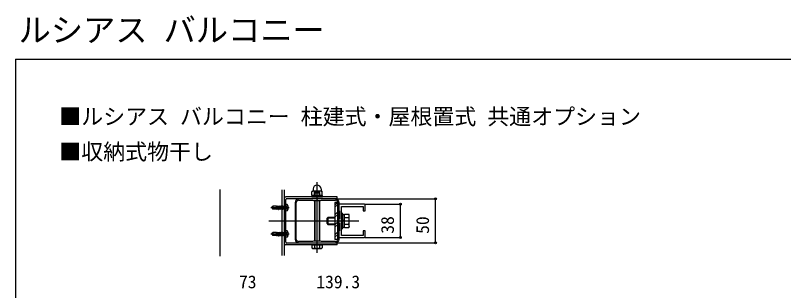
# Model space of a CAD drawing. Units: millimetres, scale not verified. Extents: x -875 to 875, y -1304 to 1296.
# Drawn here: x -875 to 0, y 983 to 1296 of the extents above; entities that cross this region are included whole.
import ezdxf
from ezdxf.enums import TextEntityAlignment as Align

# ---------------------------------------------------------------- set-up
doc = ezdxf.new("R2010")
doc.units = ezdxf.units.MM
doc.header["$LTSCALE"] = 8
for name, color, linetype in [('0-1_USER1', 3, 'Continuous'), ('0-2_YKK_11', 7, 'Continuous'), ('0-3_YKK_12', 2, 'Continuous'), ('0-4_YKK_13', 4, 'Continuous'), ('0-5_YKK_D', 6, 'Continuous'), ('0-6_YKK_ZWAK', 7, 'Continuous')]:
    doc.layers.add(name, color=color, linetype=linetype)
doc.styles.add('ＭＳ ゴシック', font='')
doc.styles.get('ＭＳ ゴシック').set_extended_font_data('MS Gothic')

msp = doc.modelspace()

# ---------------------------------------------------------------- linework, layer by layer
at = {"layer": '0-2_YKK_11'}
for points in [[(-510.4, 1087.3), (-530.658, 1087.3), (-530.936, 1087.112), (-531.4, 1086.8), (-531.863, 1087.112), (-532.141, 1087.3), (-552.4, 1087.3)], [(-552.4, 1085.9), (-536.439, 1085.9), (-535.4, 1085.3), (-531.4, 1085.3), (-527.4, 1085.3), (-526.361, 1085.9), (-510.4, 1085.9)], [(-556.4, 1083.3), (-556.4, 1082.6), (-556.35, 1082.434), (-556.3, 1082.268), (-556.3, 1062.3), (-556.3, 1042.332), (-556.35, 1042.166), (-556.4, 1042), (-556.4, 1041.3)], [(-555, 1041.3), (-555, 1062.3), (-555, 1083.3)], [(-507.8, 1083.3), (-507.8, 1062.3), (-507.8, 1041.3)], [(-506.4, 1041.3), (-506.4, 1042), (-506.45, 1042.166), (-506.5, 1042.332), (-506.5, 1062.3), (-506.5, 1082.268), (-506.45, 1082.434), (-506.4, 1082.6), (-506.4, 1083.3)], [(-477.5, 1081.3), (-506.5, 1081.3), (-506.5, 1073.8), (-506, 1073.8), (-506, 1064.8), (-506.5, 1064.8), (-506.5, 1059.8), (-506, 1059.8), (-506, 1050.8), (-506.5, 1050.8), (-506.5, 1043.3), (-477.5, 1043.3)], [(-503.5, 1045.8), (-503.5, 1078.8), (-479, 1078.8), (-479, 1073.8), (-476.5, 1073.8), (-476.5, 1080.3)], [(-476.5, 1044.3), (-476.5, 1050.8), (-479, 1050.8), (-479, 1045.8), (-503.5, 1045.8)], [(-510.4, 1038.7), (-526.361, 1038.7), (-527.4, 1039.3), (-531.4, 1039.3), (-535.4, 1039.3), (-536.439, 1038.7), (-552.4, 1038.7)], [(-552.4, 1037.3), (-532.141, 1037.3), (-531.863, 1037.487), (-531.4, 1037.8), (-530.936, 1037.487), (-530.658, 1037.3), (-510.4, 1037.3)]]:
    msp.add_lwpolyline(points, dxfattribs=at)
for centre, radius, start, end in [((-552.4, 1083.3), 4, 90.00001, 179.99999), ((-552.4, 1083.3), 2.6, 90.00001, 179.99999), ((-510.4, 1083.3), 4, 0.00001, 89.99999), ((-510.4, 1083.3), 2.6, 0.00001, 89.99999), ((-477.5, 1080.3), 1, 0, 90), ((-552.4, 1041.3), 4, 180.00001, 269.99999), ((-552.4, 1041.3), 2.6, 180.00001, 269.99999), ((-510.4, 1041.3), 4, 270.00001, 359.99999), ((-510.4, 1041.3), 2.6, 270.00001, 359.99999), ((-477.5, 1044.3), 1, 270, 0)]:
    msp.add_arc(centre, radius, start, end, dxfattribs=at)
at = {"layer": '0-3_YKK_12'}
for p, q in [((-642, 1097.932), (-642, 1022.103)), ((-571, 1023.051), (-571, 1097.517)), ((-569, 1097.665), (-569, 1023.048)), ((-586.266, 1062.3), (-483.771, 1062.3))]:
    msp.add_line(p, q, dxfattribs=at)
at = {"layer": '0-4_YKK_13'}
for p, q in [((-531.4, 1026.05), (-531.4, 1106.195)), ((-536.4, 1096.05), (-537.173, 1095.603)), ((-537.173, 1091.497), (-537.173, 1095.603)), ((-526.4, 1096.05), (-536.4, 1096.05)), ((-535.9, 1098.55), (-535.9, 1096.55)), ((-534.4, 1094.05), (-533.4, 1095.05)), ((-534.4, 1094.05), (-534.4, 1089.55)), ((-534.4, 1094.05), (-528.4, 1094.05)), ((-534.287, 1091.497), (-534.287, 1095.603)), ((-533.86, 1094.59), (-533.86, 1089.55)), ((-529.4, 1095.05), (-533.4, 1095.05)), ((-528.4, 1094.05), (-529.4, 1095.05)), ((-528.94, 1094.59), (-528.94, 1089.55)), ((-528.513, 1091.497), (-528.513, 1095.603)), ((-528.4, 1089.55), (-528.4, 1094.05)), ((-526.9, 1098.55), (-526.9, 1096.55)), ((-526.4, 1096.05), (-525.626, 1095.603)), ((-525.626, 1091.497), (-525.626, 1095.603)), ((-569, 1087.55), (-569, 1037.05)), ((-508.5, 1089.55), (-567, 1089.55)), ((-567, 1038.05), (-567, 1086.55)), ((-508.5, 1087.55), (-566, 1087.55)), ((-536.4, 1091.05), (-537.173, 1091.497)), ((-526.4, 1091.05), (-536.4, 1091.05)), ((-534.45, 1091.05), (-534.45, 1089.55)), ((-534.4, 1085.3), (-534.4, 1039.3)), ((-533.86, 1085.3), (-533.86, 1039.3)), ((-528.94, 1085.3), (-528.94, 1039.3)), ((-528.4, 1039.3), (-528.4, 1085.3)), ((-528.35, 1091.05), (-528.35, 1089.55)), ((-526.4, 1091.05), (-525.626, 1091.497)), ((-508.5, 1087.55), (-508.5, 1089.55)), ((-563.2, 1077.3), (-584, 1077.3)), ((-583, 1077.3), (-581.938, 1079)), ((-583, 1077.3), (-581.938, 1075.6)), ((-582.773, 1077.396), (-577.5, 1075.983)), ((-577.5, 1079), (-581.938, 1079)), ((-577.5, 1075.6), (-577.5, 1079)), ((-577.3, 1078.775), (-577.5, 1079)), ((-576.87, 1075.2), (-577.5, 1078.545)), ((-576.97, 1075.2), (-577.5, 1078.014)), ((-577.5, 1076.455), (-577.331, 1075.825)), ((-577.3, 1078.775), (-576.722, 1078.775)), ((-576.51, 1075.825), (-577.3, 1078.775)), ((-576.722, 1078.775), (-575.931, 1075.825)), ((-575.57, 1075.2), (-576.361, 1079.4)), ((-575.47, 1075.2), (-576.261, 1079.4)), ((-575.9, 1078.775), (-576.261, 1079.4)), ((-575.11, 1075.825), (-575.9, 1078.775)), ((-575.9, 1078.775), (-575.322, 1078.775)), ((-575.322, 1078.775), (-574.531, 1075.825)), ((-574.17, 1075.2), (-574.961, 1079.4)), ((-574.07, 1075.2), (-574.861, 1079.4)), ((-574.5, 1078.775), (-574.861, 1079.4)), ((-573.71, 1075.825), (-574.5, 1078.775)), ((-574.5, 1078.775), (-573.922, 1078.775)), ((-573.922, 1078.775), (-573.561, 1079.4)), ((-573.922, 1078.775), (-573.131, 1075.825)), ((-572.77, 1075.2), (-573.561, 1079.4)), ((-573.561, 1079.4), (-573.461, 1079.4)), ((-572.67, 1075.2), (-573.461, 1079.4)), ((-573.1, 1078.775), (-573.461, 1079.4)), ((-572.31, 1075.825), (-573.1, 1078.775)), ((-573.1, 1078.775), (-572.522, 1078.775)), ((-572.522, 1078.775), (-572.161, 1079.4)), ((-572.522, 1078.775), (-571.731, 1075.825)), ((-571.37, 1075.2), (-572.161, 1079.4)), ((-572.161, 1079.4), (-572.061, 1079.4)), ((-571.27, 1075.2), (-572.061, 1079.4)), ((-571.7, 1078.775), (-572.061, 1079.4)), ((-570.91, 1075.825), (-571.7, 1078.775)), ((-571.7, 1078.775), (-571.122, 1078.775)), ((-571.122, 1078.775), (-570.761, 1079.4)), ((-571.122, 1078.775), (-570.331, 1075.825)), ((-570.761, 1079.4), (-570.661, 1079.4)), ((-569.97, 1075.2), (-570.761, 1079.4)), ((-570.3, 1078.775), (-570.661, 1079.4)), ((-569.87, 1075.2), (-570.661, 1079.4)), ((-570.3, 1078.775), (-569.722, 1078.775)), ((-569.51, 1075.825), (-570.3, 1078.775)), ((-569.722, 1078.775), (-569.361, 1079.4)), ((-569.722, 1078.775), (-568.931, 1075.825)), ((-569.361, 1079.4), (-569.261, 1079.4)), ((-568.57, 1075.2), (-569.361, 1079.4)), ((-568.9, 1078.775), (-569.261, 1079.4)), ((-568.47, 1075.2), (-569.261, 1079.4)), ((-568.9, 1078.775), (-568.322, 1078.775)), ((-568.11, 1075.825), (-568.9, 1078.775)), ((-568.322, 1078.775), (-567.961, 1079.4)), ((-568.322, 1078.775), (-567.531, 1075.825)), ((-567.961, 1079.4), (-567.861, 1079.4)), ((-567.5, 1076.951), (-567.961, 1079.4)), ((-567.5, 1078.775), (-567.861, 1079.4)), ((-567.5, 1077.483), (-567.861, 1079.4)), ((-567.4, 1079), (-567.5, 1079)), ((-567.5, 1075.6), (-567.5, 1079)), ((-566.364, 1078.558), (-567.033, 1077.3)), ((-565.521, 1080.904), (-567, 1081.3)), ((-567, 1081.3), (-567, 1073.3)), ((-564.433, 1079.5), (-566.364, 1078.558)), ((-511, 1080.526), (-508.226, 1083.3)), ((-511, 1077.698), (-507.8, 1080.898)), ((-577.5, 1075.6), (-581.938, 1075.6)), ((-577.5, 1075.825), (-577.331, 1075.825)), ((-577.331, 1075.825), (-576.97, 1075.2)), ((-576.97, 1075.2), (-576.87, 1075.2)), ((-576.51, 1075.825), (-576.87, 1075.2)), ((-576.51, 1075.825), (-575.931, 1075.825)), ((-575.931, 1075.825), (-575.57, 1075.2)), ((-575.57, 1075.2), (-575.47, 1075.2)), ((-575.11, 1075.825), (-575.47, 1075.2)), ((-575.11, 1075.825), (-573.131, 1075.825)), ((-574.531, 1075.825), (-574.17, 1075.2)), ((-574.17, 1075.2), (-574.07, 1075.2)), ((-573.71, 1075.825), (-574.07, 1075.2)), ((-572.31, 1075.825), (-572.67, 1075.2)), ((-572.31, 1075.825), (-571.731, 1075.825)), ((-571.731, 1075.825), (-571.37, 1075.2)), ((-571.37, 1075.2), (-571.27, 1075.2)), ((-570.91, 1075.825), (-571.27, 1075.2)), ((-570.91, 1075.825), (-570.331, 1075.825)), ((-569.51, 1075.825), (-569.87, 1075.2)), ((-569.51, 1075.825), (-568.931, 1075.825)), ((-568.11, 1075.825), (-568.47, 1075.2)), ((-568.11, 1075.825), (-567.5, 1075.825)), ((-567.4, 1075.6), (-567.5, 1075.6)), ((-565.521, 1073.696), (-567, 1073.3)), ((-511, 1069.213), (-507.8, 1072.413)), ((-511, 1066.384), (-507.8, 1069.584)), ((-500.3, 1069.35), (-501.9, 1069.35)), ((-500.3, 1069.806), (-495.38, 1069.806)), ((-500.3, 1054.794), (-500.3, 1069.806)), ((-494.8, 1068.8), (-495.38, 1069.806)), ((-494.8, 1055.8), (-494.8, 1068.8)), ((-521.293, 1062.3), (-502.214, 1062.3)), ((-520.3, 1065.1), (-519.1, 1066.3)), ((-520.3, 1065.1), (-520.3, 1059.5)), ((-520.3, 1059.5), (-519.1, 1058.3)), ((-519.748, 1065.652), (-511, 1065.652)), ((-519.748, 1058.948), (-511, 1058.948)), ((-519.1, 1066.3), (-519.1, 1058.3)), ((-511, 1066.3), (-519.1, 1066.3)), ((-511, 1057.899), (-507.8, 1061.099)), ((-500.3, 1062.55), (-501.9, 1062.55)), ((-500.3, 1062.05), (-501.9, 1062.05)), ((-500.3, 1058.3), (-500.3, 1066.3)), ((-500.3, 1066.053), (-495.38, 1066.053)), ((-565.521, 1050.904), (-567, 1051.3)), ((-567, 1051.3), (-567, 1043.3)), ((-519.1, 1058.3), (-511, 1058.3)), ((-511, 1055.071), (-507.8, 1058.271)), ((-501.9, 1055.25), (-500.3, 1055.25)), ((-500.3, 1058.547), (-495.38, 1058.547)), ((-500.3, 1054.794), (-495.38, 1054.794)), ((-494.8, 1055.8), (-495.38, 1054.794)), ((-563.2, 1047.3), (-584, 1047.3)), ((-583, 1047.3), (-581.938, 1049)), ((-583, 1047.3), (-581.938, 1045.6)), ((-582.773, 1047.396), (-577.5, 1045.983)), ((-577.5, 1049), (-581.938, 1049)), ((-577.5, 1045.6), (-581.938, 1045.6)), ((-577.5, 1045.6), (-577.5, 1049)), ((-577.3, 1048.775), (-577.5, 1049)), ((-576.87, 1045.2), (-577.5, 1048.545)), ((-576.97, 1045.2), (-577.5, 1048.014)), ((-577.5, 1046.455), (-577.331, 1045.825)), ((-577.5, 1045.825), (-577.331, 1045.825)), ((-577.331, 1045.825), (-576.97, 1045.2)), ((-577.3, 1048.775), (-576.722, 1048.775)), ((-576.51, 1045.825), (-577.3, 1048.775)), ((-576.97, 1045.2), (-576.87, 1045.2)), ((-576.51, 1045.825), (-576.87, 1045.2)), ((-576.722, 1048.775), (-575.931, 1045.825)), ((-576.51, 1045.825), (-575.931, 1045.825)), ((-575.57, 1045.2), (-576.361, 1049.4)), ((-575.47, 1045.2), (-576.261, 1049.4)), ((-575.9, 1048.775), (-576.261, 1049.4)), ((-575.931, 1045.825), (-575.57, 1045.2)), ((-575.11, 1045.825), (-575.9, 1048.775)), ((-575.9, 1048.775), (-575.322, 1048.775)), ((-575.57, 1045.2), (-575.47, 1045.2)), ((-575.11, 1045.825), (-575.47, 1045.2)), ((-575.322, 1048.775), (-574.531, 1045.825)), ((-575.11, 1045.825), (-573.131, 1045.825)), ((-574.17, 1045.2), (-574.961, 1049.4)), ((-574.07, 1045.2), (-574.861, 1049.4)), ((-574.5, 1048.775), (-574.861, 1049.4)), ((-574.531, 1045.825), (-574.17, 1045.2)), ((-573.71, 1045.825), (-574.5, 1048.775)), ((-574.5, 1048.775), (-573.922, 1048.775)), ((-574.17, 1045.2), (-574.07, 1045.2)), ((-573.71, 1045.825), (-574.07, 1045.2)), ((-573.922, 1048.775), (-573.561, 1049.4)), ((-573.922, 1048.775), (-573.131, 1045.825)), ((-572.77, 1045.2), (-573.561, 1049.4)), ((-573.561, 1049.4), (-573.461, 1049.4)), ((-572.67, 1045.2), (-573.461, 1049.4)), ((-573.1, 1048.775), (-573.461, 1049.4)), ((-572.31, 1045.825), (-573.1, 1048.775)), ((-573.1, 1048.775), (-572.522, 1048.775)), ((-572.31, 1045.825), (-572.67, 1045.2)), ((-572.522, 1048.775), (-572.161, 1049.4)), ((-572.522, 1048.775), (-571.731, 1045.825)), ((-572.31, 1045.825), (-571.731, 1045.825)), ((-571.37, 1045.2), (-572.161, 1049.4)), ((-572.161, 1049.4), (-572.061, 1049.4)), ((-571.27, 1045.2), (-572.061, 1049.4)), ((-571.7, 1048.775), (-572.061, 1049.4)), ((-571.731, 1045.825), (-571.37, 1045.2)), ((-570.91, 1045.825), (-571.7, 1048.775)), ((-571.7, 1048.775), (-571.122, 1048.775)), ((-571.37, 1045.2), (-571.27, 1045.2)), ((-570.91, 1045.825), (-571.27, 1045.2)), ((-571.122, 1048.775), (-570.761, 1049.4)), ((-571.122, 1048.775), (-570.331, 1045.825)), ((-570.91, 1045.825), (-570.331, 1045.825)), ((-570.761, 1049.4), (-570.661, 1049.4)), ((-569.97, 1045.2), (-570.761, 1049.4)), ((-570.3, 1048.775), (-570.661, 1049.4)), ((-569.87, 1045.2), (-570.661, 1049.4)), ((-570.3, 1048.775), (-569.722, 1048.775)), ((-569.51, 1045.825), (-570.3, 1048.775)), ((-569.51, 1045.825), (-569.87, 1045.2)), ((-569.722, 1048.775), (-569.361, 1049.4)), ((-569.722, 1048.775), (-568.931, 1045.825)), ((-569.51, 1045.825), (-568.931, 1045.825)), ((-569.361, 1049.4), (-569.261, 1049.4)), ((-568.57, 1045.2), (-569.361, 1049.4)), ((-568.9, 1048.775), (-569.261, 1049.4)), ((-568.47, 1045.2), (-569.261, 1049.4)), ((-568.9, 1048.775), (-568.322, 1048.775)), ((-568.11, 1045.825), (-568.9, 1048.775)), ((-568.11, 1045.825), (-568.47, 1045.2)), ((-568.322, 1048.775), (-567.961, 1049.4)), ((-568.322, 1048.775), (-567.531, 1045.825)), ((-568.11, 1045.825), (-567.5, 1045.825)), ((-567.961, 1049.4), (-567.861, 1049.4)), ((-567.5, 1046.951), (-567.961, 1049.4)), ((-567.5, 1048.775), (-567.861, 1049.4)), ((-567.5, 1047.483), (-567.861, 1049.4)), ((-567.4, 1049), (-567.5, 1049)), ((-567.5, 1045.6), (-567.5, 1049)), ((-567.4, 1045.6), (-567.5, 1045.6)), ((-566.364, 1048.558), (-567.033, 1047.3)), ((-565.521, 1043.696), (-567, 1043.3)), ((-564.433, 1049.5), (-566.364, 1048.558)), ((-511, 1046.585), (-507.8, 1049.785)), ((-511, 1043.757), (-507.8, 1046.957)), ((-507.8, 1041.3), (-511, 1041.3)), ((-508.5, 1035.05), (-567, 1035.05)), ((-508.5, 1037.05), (-566, 1037.05)), ((-537.173, 1035.05), (-537.173, 1031.497)), ((-537.173, 1035.05), (-525.626, 1035.05)), ((-534.4, 1037.3), (-534.4, 1037.05)), ((-534.287, 1035.05), (-534.287, 1031.497)), ((-533.86, 1037.3), (-533.86, 1037.05)), ((-528.94, 1037.3), (-528.94, 1037.05)), ((-528.513, 1035.05), (-528.513, 1031.497)), ((-528.4, 1037.05), (-528.4, 1037.3)), ((-525.626, 1035.05), (-525.626, 1031.497)), ((-508.5, 1035.05), (-508.5, 1037.05)), ((-536.4, 1031.05), (-537.173, 1031.497)), ((-536.4, 1031.05), (-526.4, 1031.05)), ((-526.4, 1031.05), (-525.626, 1031.497))]:
    msp.add_line(p, q, dxfattribs=at)
for points in [[(-537.5, 1089.55), (-525.3, 1089.55), (-525.3, 1091.05), (-537.5, 1091.05)], [(-503.5, 1070.8), (-503.5, 1053.8), (-501.9, 1053.8), (-501.9, 1070.8)]]:
    msp.add_lwpolyline(points, close=True, dxfattribs=at)
for points in [[(-576.722, 1078.775), (-576.361, 1079.4), (-576.261, 1079.4)], [(-575.322, 1078.775), (-574.961, 1079.4), (-574.861, 1079.4)], [(-564.433, 1075.1), (-566.364, 1076.042), (-567.033, 1077.3)], [(-507.8, 1041.3), (-507.8, 1083.3), (-511, 1083.3), (-511, 1041.3)], [(-573.131, 1075.825), (-572.77, 1075.2), (-572.67, 1075.2)], [(-570.331, 1075.825), (-569.97, 1075.2), (-569.87, 1075.2)], [(-568.931, 1075.825), (-568.57, 1075.2), (-568.47, 1075.2)], [(-576.722, 1048.775), (-576.361, 1049.4), (-576.261, 1049.4)], [(-575.322, 1048.775), (-574.961, 1049.4), (-574.861, 1049.4)], [(-573.131, 1045.825), (-572.77, 1045.2), (-572.67, 1045.2)], [(-570.331, 1045.825), (-569.97, 1045.2), (-569.87, 1045.2)], [(-568.931, 1045.825), (-568.57, 1045.2), (-568.47, 1045.2)], [(-564.433, 1045.1), (-566.364, 1046.042), (-567.033, 1047.3)]]:
    msp.add_lwpolyline(points, dxfattribs=at)
for centre, radius, start, end in [((-531.4, 1098.55), 4.5, 0, 180), ((-535.73, 1093.494), 2.556, 55.61575, 124.38425), ((-536.4, 1096.55), 0.5, 270, 0), ((-531.4, 1086.497), 9.553, 72.41205, 107.58795), ((-527.07, 1093.494), 2.556, 55.61575, 124.38425), ((-526.4, 1096.55), 0.5, 180, 270), ((-567, 1087.55), 2, 90, 180), ((-566, 1086.55), 1, 90, 180), ((-535.73, 1093.606), 2.556, 235.61575, 304.38425), ((-531.4, 1100.603), 9.553, 252.41205, 287.58795), ((-527.07, 1093.606), 2.556, 235.61575, 304.38425), ((-582.825, 1077.203), 0.2, 75, 148), ((-583.907, 1077.46), 2.5, 350.31336, 38.01351), ((-567.4, 1079.4), 0.4, 270, 0), ((-565.883, 1079.551), 1.4, 14.32332, 75), ((-574.7, 1077.3), 10.5, 345.67668, 14.32332), ((-567.4, 1075.2), 0.4, 0, 90), ((-565.883, 1075.049), 1.4, 285, 345.67668), ((-498.122, 1067.929), 3.323, 325.61575, 34.38425), ((-507.219, 1062.3), 12.419, 342.41205, 17.58795), ((-565.883, 1049.551), 1.4, 14.32332, 75), ((-498.122, 1056.671), 3.323, 325.61575, 34.38425), ((-582.825, 1047.203), 0.2, 75, 148), ((-583.907, 1047.46), 2.5, 350.31336, 38.01351), ((-567.4, 1049.4), 0.4, 270, 0), ((-567.4, 1045.2), 0.4, 0, 90), ((-565.883, 1045.049), 1.4, 285, 345.67668), ((-574.7, 1047.3), 10.5, 345.67668, 14.32332), ((-567, 1037.05), 2, 180, 270), ((-566, 1038.05), 1, 180, 270), ((-535.73, 1033.606), 2.556, 235.61575, 304.38425), ((-531.4, 1040.603), 9.553, 252.41205, 287.58795), ((-527.07, 1033.606), 2.556, 235.61575, 304.38425)]:
    msp.add_arc(centre, radius, start, end, dxfattribs=at)
at = {"layer": '0-5_YKK_D'}
for p, q in [((-509.4, 1087.3), (-395.5, 1087.3)), ((-396.5, 1037.3), (-396.5, 1087.3)), ((-476.5, 1081.3), (-435.5, 1081.3)), ((-436.5, 1043.3), (-436.5, 1081.3)), ((-476.5, 1043.3), (-435.5, 1043.3)), ((-509.4, 1037.3), (-395.5, 1037.3))]:
    msp.add_line(p, q, dxfattribs=at)
for centre in [(-396.5, 1087.3), (-436.5, 1081.3), (-436.5, 1043.3), (-396.5, 1037.3)]:
    msp.add_circle(centre, 1.075, dxfattribs=at)
at = {"layer": '0-6_YKK_ZWAK'}
for q in [(-875, -1303.7), (875, 1246.3)]:
    msp.add_line((-875, 1246.3), q, dxfattribs=at)

# ---------------------------------------------------------------- texts
at = {"layer": '0-1_USER1', "style": 'ＭＳ ゴシック'}
for s, height, p in [('ルシアス バルコニー', 26.91, (-871.336, 1257.845)), ('■ルシアス バルコニー 柱建式・屋根置式 共通オプション', 18.33, (-825, 1166.3)), ('■収納式物干し', 18.33, (-825, 1126.3))]:
    msp.add_text(s, height=height, dxfattribs=at).set_placement(p, align=Align.BOTTOM_LEFT)
at = {"layer": '0-5_YKK_D', "style": 'ＭＳ ゴシック'}
for s, p in [('38', (-439.5, 1047.698)), ('50', (-399.5, 1047.527))]:
    msp.add_text(s, height=14.66, rotation=90, dxfattribs=at).set_placement(p, align=Align.BOTTOM_LEFT)
for s, p in [('73', (-620.273, 981.2)), ('139.3', (-532.191, 981.2))]:
    msp.add_text(s, height=14.66, dxfattribs=at).set_placement(p, align=Align.BOTTOM_LEFT)

doc.saveas('drawing.dxf')
